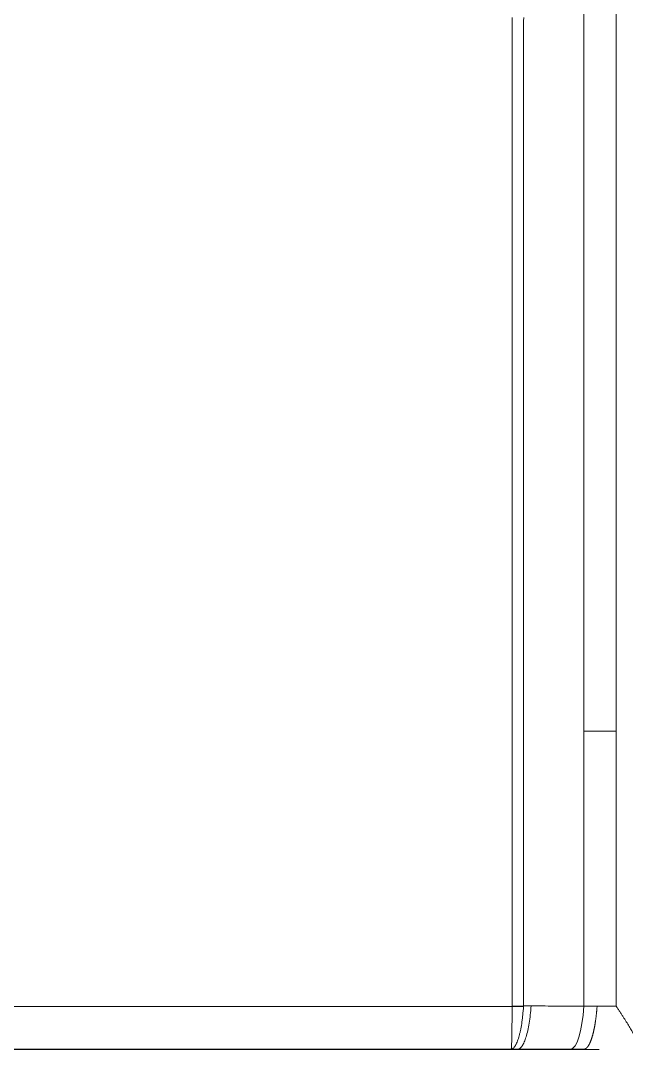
# Model space of a CAD drawing. Header units: inches. Extents: x 3778 to 56227, y -16914 to 35091.
# Drawn here: x 15793.69 to 15816.73, y 17287.92 to 17327.06 of the extents above; entities that cross this region are included whole.
import ezdxf

# ---------------------------------------------------------------- set-up
doc = ezdxf.new("R2010")
doc.units = ezdxf.units.IN
doc.header["$LTSCALE"] = 100
doc.header["$MEASUREMENT"] = 0
doc.layers.add('mark-B', color=2, linetype='Continuous', lineweight=20)
doc.layers.add('RC-LIGHT', color=7, linetype='Continuous')

# ---------------------------------------------------------------- blocks, each defined once
blk = doc.blocks.new('무풍1way 일반')
at = {"layer": 'mark-B'}
for centre, major_axis, ratio, start_param, end_param in [((-447.945, -498.18), (-2.008, 0), 0.297436, 1.570785, 1.789421), ((-447.945, -498.18), (-2.008, 0), 0.297436, 1.570785, 1.789421), ((-447.945, -498.182), (2.007, -0.075), 0.297253, 4.723543, 4.941763), ((-447.945, -498.182), (2.007, -0.075), 0.297253, 4.723543, 4.941763), ((-445.715, -498.1), (-0.008, -2.309), 0.227632, 0.014339, 1.276404), ((-445.715, -498.1), (-0.008, -2.309), 0.227632, 0.014339, 1.276404)]:
    blk.add_ellipse(centre, major_axis=major_axis, ratio=ratio, start_param=start_param, end_param=end_param, dxfattribs=at)
for points, knots in [([(-445.215, -488.316), (-445.215, -487.577), (-445.215, -486.837), (-445.215, -485.354), (-445.215, -484.612), (-445.215, -482.385), (-445.215, -480.897), (-445.215, -477.917), (-445.215, -475.677), (-445.215, -473.432), (-445.215, -471.934), (-445.215, -471.184), (-445.215, -468.933), (-445.215, -467.431), (-445.215, -465.174), (-445.215, -464.421), (-445.215, -462.914), (-445.215, -462.16), (-445.215, -460.652), (-445.215, -459.897), (-445.215, -458.387), (-445.215, -457.632), (-445.215, -455.367), (-445.215, -453.856), (-445.215, -450.834), (-445.215, -449.322), (-445.215, -446.297), (-445.215, -444.784), (-445.215, -440.244), (-445.215, -437.215), (-445.215, -431.154), (-445.215, -428.121), (-445.215, -423.569), (-445.215, -422.051), (-445.215, -419.774), (-445.215, -419.015), (-445.215, -417.496), (-445.215, -416.736), (-445.215, -415.977)], [0, 0, 0, 0, 0.03125, 0.03125, 0.0625, 0.0625, 0.125, 0.125, 0.1875, 0.21875, 0.21875, 0.25, 0.25, 0.3125, 0.3125, 0.34375, 0.34375, 0.375, 0.375, 0.40625, 0.40625, 0.4375, 0.4375, 0.5, 0.5, 0.5625, 0.5625, 0.625, 0.625, 0.75, 0.75, 0.875, 0.875, 0.9375, 0.9375, 0.96875, 0.96875, 1, 1, 1, 1]), ([(-445.215, -488.316), (-445.215, -487.577), (-445.215, -486.837), (-445.215, -485.354), (-445.215, -484.612), (-445.215, -482.385), (-445.215, -480.897), (-445.215, -477.917), (-445.215, -475.677), (-445.215, -473.432), (-445.215, -471.934), (-445.215, -471.184), (-445.215, -468.933), (-445.215, -467.431), (-445.215, -465.174), (-445.215, -464.421), (-445.215, -462.914), (-445.215, -462.16), (-445.215, -460.652), (-445.215, -459.897), (-445.215, -458.387), (-445.215, -457.632), (-445.215, -455.367), (-445.215, -453.856), (-445.215, -450.834), (-445.215, -449.322), (-445.215, -446.297), (-445.215, -444.784), (-445.215, -440.244), (-445.215, -437.215), (-445.215, -431.154), (-445.215, -428.121), (-445.215, -423.569), (-445.215, -422.051), (-445.215, -419.774), (-445.215, -419.015), (-445.215, -417.496), (-445.215, -416.736), (-445.215, -415.977)], [0, 0, 0, 0, 0.03125, 0.03125, 0.0625, 0.0625, 0.125, 0.125, 0.1875, 0.21875, 0.21875, 0.25, 0.25, 0.3125, 0.3125, 0.34375, 0.34375, 0.375, 0.375, 0.40625, 0.40625, 0.4375, 0.4375, 0.5, 0.5, 0.5625, 0.5625, 0.625, 0.625, 0.75, 0.75, 0.875, 0.875, 0.9375, 0.9375, 0.96875, 0.96875, 1, 1, 1, 1]), ([(-443.993, -488.316), (-443.993, -486.152), (-443.993, -483.982), (-443.993, -480.718), (-443.993, -479.629), (-443.993, -477.447), (-443.993, -476.354), (-443.993, -473.073), (-443.993, -470.881), (-443.993, -467.584), (-443.993, -466.484), (-443.993, -464.832), (-443.993, -464.281), (-443.993, -463.179), (-443.993, -462.627), (-443.993, -460.972), (-443.993, -459.868), (-443.993, -457.659), (-443.993, -456.554), (-443.993, -453.239), (-443.993, -451.028), (-443.993, -446.603), (-443.993, -444.39), (-443.993, -439.96), (-443.993, -437.744), (-443.993, -435.528)], [0, 0, 0, 0, 0.125, 0.125, 0.1875, 0.1875, 0.25, 0.25, 0.375, 0.375, 0.4375, 0.4375, 0.46875, 0.46875, 0.5, 0.5, 0.5625, 0.5625, 0.625, 0.625, 0.75, 0.75, 0.875, 0.875, 1, 1, 1, 1]), ([(-443.993, -488.316), (-443.993, -486.152), (-443.993, -483.982), (-443.993, -480.718), (-443.993, -479.629), (-443.993, -477.447), (-443.993, -476.354), (-443.993, -473.073), (-443.993, -470.881), (-443.993, -467.584), (-443.993, -466.484), (-443.993, -464.832), (-443.993, -464.281), (-443.993, -463.179), (-443.993, -462.627), (-443.993, -460.972), (-443.993, -459.868), (-443.993, -457.659), (-443.993, -456.554), (-443.993, -453.239), (-443.993, -451.028), (-443.993, -446.603), (-443.993, -444.39), (-443.993, -439.96), (-443.993, -437.744), (-443.993, -435.528)], [0, 0, 0, 0, 0.125, 0.125, 0.1875, 0.1875, 0.25, 0.25, 0.375, 0.375, 0.4375, 0.4375, 0.46875, 0.46875, 0.5, 0.5, 0.5625, 0.5625, 0.625, 0.625, 0.75, 0.75, 0.875, 0.875, 1, 1, 1, 1]), ([(-447.945, -498.777), (-447.945, -497.235), (-447.945, -495.69), (-447.946, -492.592), (-447.946, -489.487), (-447.946, -486.369), (-447.946, -484.026), (-447.946, -483.244), (-447.946, -481.679), (-447.946, -480.896), (-447.946, -478.543), (-447.946, -476.972), (-447.946, -474.611), (-447.946, -473.824), (-447.946, -472.247), (-447.946, -471.458), (-447.946, -469.089), (-447.946, -467.507), (-447.945, -465.131), (-447.945, -464.338), (-447.946, -463.148), (-447.946, -462.751), (-447.946, -461.957), (-447.945, -461.56), (-447.943, -461.163)], [0, 0, 0, 0, 0.125, 0.125, 0.25, 0.375, 0.375, 0.4375, 0.4375, 0.5, 0.5, 0.625, 0.625, 0.6875, 0.6875, 0.75, 0.75, 0.875, 0.875, 0.9375, 0.9375, 0.96875, 0.96875, 1, 1, 1, 1]), ([(-447.945, -498.777), (-447.945, -497.235), (-447.945, -495.69), (-447.946, -492.592), (-447.946, -489.487), (-447.946, -486.369), (-447.946, -484.026), (-447.946, -483.244), (-447.946, -481.679), (-447.946, -480.896), (-447.946, -478.543), (-447.946, -476.972), (-447.946, -474.611), (-447.946, -473.824), (-447.946, -472.247), (-447.946, -471.458), (-447.946, -469.089), (-447.946, -467.507), (-447.945, -465.131), (-447.945, -464.338), (-447.946, -463.148), (-447.946, -462.751), (-447.946, -461.957), (-447.945, -461.56), (-447.943, -461.163)], [0, 0, 0, 0, 0.125, 0.125, 0.25, 0.375, 0.375, 0.4375, 0.4375, 0.5, 0.5, 0.625, 0.625, 0.6875, 0.6875, 0.75, 0.75, 0.875, 0.875, 0.9375, 0.9375, 0.96875, 0.96875, 1, 1, 1, 1]), ([(-447.506, -461.156), (-447.508, -461.553), (-447.509, -461.95), (-447.509, -462.744), (-447.509, -463.141), (-447.509, -464.331), (-447.509, -465.123), (-447.509, -467.499), (-447.509, -469.081), (-447.51, -471.449), (-447.51, -472.238), (-447.51, -473.815), (-447.51, -476.177), (-447.51, -478.533), (-447.51, -480.885), (-447.51, -481.668), (-447.51, -483.233), (-447.51, -484.015), (-447.51, -486.358), (-447.51, -487.916), (-447.51, -491.027), (-447.51, -492.579), (-447.51, -495.676), (-447.51, -497.221), (-447.51, -498.763)], [0, 0, 0, 0, 0.03125, 0.03125, 0.0625, 0.0625, 0.125, 0.125, 0.25, 0.25, 0.3125, 0.3125, 0.375, 0.5, 0.5, 0.5625, 0.5625, 0.625, 0.625, 0.75, 0.75, 0.875, 0.875, 1, 1, 1, 1]), ([(-447.506, -461.156), (-447.508, -461.553), (-447.509, -461.95), (-447.509, -462.744), (-447.509, -463.141), (-447.509, -464.331), (-447.509, -465.123), (-447.509, -467.499), (-447.509, -469.081), (-447.51, -471.449), (-447.51, -472.238), (-447.51, -473.815), (-447.51, -476.177), (-447.51, -478.533), (-447.51, -480.885), (-447.51, -481.668), (-447.51, -483.233), (-447.51, -484.015), (-447.51, -486.358), (-447.51, -487.916), (-447.51, -491.027), (-447.51, -492.579), (-447.51, -495.676), (-447.51, -497.221), (-447.51, -498.763)], [0, 0, 0, 0, 0.03125, 0.03125, 0.0625, 0.0625, 0.125, 0.125, 0.25, 0.25, 0.3125, 0.3125, 0.375, 0.5, 0.5, 0.5625, 0.5625, 0.625, 0.625, 0.75, 0.75, 0.875, 0.875, 1, 1, 1, 1]), ([(-443.99, -498.776), (-443.991, -497.042), (-443.991, -495.303), (-443.993, -491.816), (-443.993, -490.069), (-443.993, -488.316)], [0, 0, 0, 0, 0.5, 0.5, 1, 1, 1, 1]), ([(-443.99, -498.776), (-443.991, -497.042), (-443.991, -495.303), (-443.993, -491.816), (-443.993, -490.069), (-443.993, -488.316)], [0, 0, 0, 0, 0.5, 0.5, 1, 1, 1, 1]), ([(-468.812, -498.779), (-467.273, -498.779), (-465.733, -498.779), (-458.777, -498.779), (-453.361, -498.779), (-447.945, -498.779)], [0, 0, 0, 0, 0.221355, 0.221355, 1, 1, 1, 1]), ([(-468.812, -498.779), (-467.273, -498.779), (-465.733, -498.779), (-458.777, -498.779), (-453.361, -498.779), (-447.945, -498.779)], [0, 0, 0, 0, 0.221355, 0.221355, 1, 1, 1, 1]), ([(-447.978, -500.402), (-447.978, -500.401), (-447.977, -500.4), (-447.977, -500.397), (-447.976, -500.395), (-447.975, -500.386), (-447.974, -500.379), (-447.971, -500.348), (-447.969, -500.319), (-447.967, -500.27), (-447.967, -500.26), (-447.966, -500.238), (-447.966, -500.226), (-447.964, -500.191), (-447.963, -500.165), (-447.961, -500.081), (-447.959, -500.017), (-447.957, -499.909), (-447.957, -499.87), (-447.955, -499.79), (-447.954, -499.749), (-447.953, -499.619), (-447.951, -499.527), (-447.95, -499.38), (-447.949, -499.329), (-447.949, -499.251), (-447.948, -499.224), (-447.948, -499.171), (-447.948, -499.144), (-447.947, -499.008), (-447.946, -498.896), (-447.945, -498.779)], [0, 0, 0, 0, 0.03125, 0.03125, 0.0625, 0.0625, 0.125, 0.125, 0.25, 0.25, 0.28125, 0.28125, 0.3125, 0.3125, 0.375, 0.375, 0.5, 0.5, 0.5625, 0.5625, 0.625, 0.625, 0.75, 0.75, 0.8125, 0.8125, 0.84375, 0.84375, 0.875, 0.875, 1, 1, 1, 1]), ([(-447.978, -500.402), (-447.978, -500.401), (-447.977, -500.4), (-447.977, -500.397), (-447.976, -500.395), (-447.975, -500.386), (-447.974, -500.379), (-447.971, -500.348), (-447.969, -500.319), (-447.967, -500.27), (-447.967, -500.26), (-447.966, -500.238), (-447.966, -500.226), (-447.964, -500.191), (-447.963, -500.165), (-447.961, -500.081), (-447.959, -500.017), (-447.957, -499.909), (-447.957, -499.87), (-447.955, -499.79), (-447.954, -499.749), (-447.953, -499.619), (-447.951, -499.527), (-447.95, -499.38), (-447.949, -499.329), (-447.949, -499.251), (-447.948, -499.224), (-447.948, -499.171), (-447.948, -499.144), (-447.947, -499.008), (-447.946, -498.896), (-447.945, -498.779)], [0, 0, 0, 0, 0.03125, 0.03125, 0.0625, 0.0625, 0.125, 0.125, 0.25, 0.25, 0.28125, 0.28125, 0.3125, 0.3125, 0.375, 0.375, 0.5, 0.5, 0.5625, 0.5625, 0.625, 0.625, 0.75, 0.75, 0.8125, 0.8125, 0.84375, 0.84375, 0.875, 0.875, 1, 1, 1, 1]), ([(-447.511, -498.78), (-447.519, -498.896), (-447.529, -499.009), (-447.544, -499.145), (-447.547, -499.172), (-447.553, -499.225), (-447.556, -499.252), (-447.566, -499.33), (-447.574, -499.38), (-447.596, -499.527), (-447.613, -499.62), (-447.64, -499.749), (-447.65, -499.791), (-447.669, -499.871), (-447.68, -499.909), (-447.711, -500.017), (-447.733, -500.081), (-447.767, -500.165), (-447.779, -500.191), (-447.797, -500.227), (-447.803, -500.238), (-447.815, -500.26), (-447.821, -500.27), (-447.851, -500.319), (-447.876, -500.348), (-447.914, -500.379), (-447.927, -500.387), (-447.946, -500.395), (-447.953, -500.397), (-447.965, -500.4), (-447.972, -500.401), (-447.978, -500.402)], [0, 0, 0, 0, 0.125, 0.125, 0.15625, 0.15625, 0.1875, 0.1875, 0.25, 0.25, 0.375, 0.375, 0.4375, 0.4375, 0.5, 0.5, 0.625, 0.625, 0.6875, 0.6875, 0.71875, 0.71875, 0.75, 0.75, 0.875, 0.875, 0.9375, 0.9375, 0.96875, 0.96875, 1, 1, 1, 1]), ([(-447.511, -498.78), (-447.519, -498.896), (-447.529, -499.009), (-447.544, -499.145), (-447.547, -499.172), (-447.553, -499.225), (-447.556, -499.252), (-447.566, -499.33), (-447.574, -499.38), (-447.596, -499.527), (-447.613, -499.62), (-447.64, -499.749), (-447.65, -499.791), (-447.669, -499.871), (-447.68, -499.909), (-447.711, -500.017), (-447.733, -500.081), (-447.767, -500.165), (-447.779, -500.191), (-447.797, -500.227), (-447.803, -500.238), (-447.815, -500.26), (-447.821, -500.27), (-447.851, -500.319), (-447.876, -500.348), (-447.914, -500.379), (-447.927, -500.387), (-447.946, -500.395), (-447.953, -500.397), (-447.965, -500.4), (-447.972, -500.401), (-447.978, -500.402)], [0, 0, 0, 0, 0.125, 0.125, 0.15625, 0.15625, 0.1875, 0.1875, 0.25, 0.25, 0.375, 0.375, 0.4375, 0.4375, 0.5, 0.5, 0.625, 0.625, 0.6875, 0.6875, 0.71875, 0.71875, 0.75, 0.75, 0.875, 0.875, 0.9375, 0.9375, 0.96875, 0.96875, 1, 1, 1, 1]), ([(-447.725, -500.403), (-447.697, -500.401), (-447.67, -500.39), (-447.615, -500.348), (-447.588, -500.318), (-447.535, -500.239), (-447.51, -500.191), (-447.461, -500.077), (-447.437, -500.012), (-447.392, -499.866), (-447.371, -499.785), (-447.332, -499.611), (-447.314, -499.516), (-447.282, -499.317), (-447.268, -499.212), (-447.243, -498.994), (-447.232, -498.88), (-447.224, -498.764)], [0, 0, 0, 0, 0.125, 0.125, 0.25, 0.25, 0.375, 0.375, 0.5, 0.5, 0.625, 0.625, 0.75, 0.75, 0.875, 0.875, 1, 1, 1, 1]), ([(-447.725, -500.403), (-447.697, -500.401), (-447.67, -500.39), (-447.615, -500.348), (-447.588, -500.318), (-447.535, -500.239), (-447.51, -500.191), (-447.461, -500.077), (-447.437, -500.012), (-447.392, -499.866), (-447.371, -499.785), (-447.332, -499.611), (-447.314, -499.516), (-447.282, -499.317), (-447.268, -499.212), (-447.243, -498.994), (-447.232, -498.88), (-447.224, -498.764)], [0, 0, 0, 0, 0.125, 0.125, 0.25, 0.25, 0.375, 0.375, 0.5, 0.5, 0.625, 0.625, 0.75, 0.75, 0.875, 0.875, 1, 1, 1, 1]), ([(-447.224, -498.764), (-446.937, -498.765), (-446.649, -498.766), (-446.347, -498.767), (-446.332, -498.767), (-445.95, -498.769), (-445.582, -498.77), (-445.215, -498.772)], [0, 0, 0, 0, 0.428884, 0.428884, 0.451176, 0.451176, 1, 1, 1, 1]), ([(-447.224, -498.764), (-446.937, -498.765), (-446.649, -498.766), (-446.347, -498.767), (-446.332, -498.767), (-445.95, -498.769), (-445.582, -498.77), (-445.215, -498.772)], [0, 0, 0, 0, 0.428884, 0.428884, 0.451176, 0.451176, 1, 1, 1, 1]), ([(-445.215, -500.411), (-445.213, -500.411), (-445.209, -500.41), (-445.203, -500.41), (-445.198, -500.409), (-445.192, -500.407), (-445.186, -500.406), (-445.181, -500.404), (-445.175, -500.402), (-445.169, -500.399), (-445.163, -500.397), (-445.157, -500.393), (-445.151, -500.39), (-445.145, -500.386), (-445.139, -500.382), (-445.133, -500.378), (-445.126, -500.373), (-445.12, -500.368), (-445.114, -500.362), (-445.107, -500.356), (-445.101, -500.35), (-445.095, -500.343), (-445.088, -500.336), (-445.082, -500.328), (-445.075, -500.32), (-445.069, -500.312), (-445.062, -500.303), (-445.056, -500.294), (-445.049, -500.284), (-445.042, -500.273), (-445.036, -500.263), (-445.029, -500.252), (-445.022, -500.24), (-445.016, -500.228), (-445.009, -500.215), (-445.002, -500.202), (-444.996, -500.188), (-444.989, -500.174), (-444.982, -500.159), (-444.975, -500.144), (-444.969, -500.128), (-444.962, -500.112), (-444.955, -500.095), (-444.949, -500.078), (-444.942, -500.06), (-444.935, -500.041), (-444.928, -500.022), (-444.922, -500.003), (-444.915, -499.982), (-444.909, -499.962), (-444.902, -499.94), (-444.895, -499.918), (-444.889, -499.896), (-444.882, -499.872), (-444.876, -499.849), (-444.87, -499.824), (-444.863, -499.799), (-444.857, -499.774), (-444.851, -499.748), (-444.845, -499.721), (-444.838, -499.693), (-444.832, -499.665), (-444.826, -499.637), (-444.821, -499.608), (-444.815, -499.578), (-444.809, -499.547), (-444.803, -499.516), (-444.798, -499.485), (-444.792, -499.452), (-444.787, -499.42), (-444.781, -499.386), (-444.776, -499.352), (-444.771, -499.317), (-444.766, -499.282), (-444.761, -499.246), (-444.757, -499.21), (-444.752, -499.173), (-444.748, -499.135), (-444.743, -499.097), (-444.739, -499.059), (-444.735, -499.02), (-444.731, -498.98), (-444.727, -498.94), (-444.723, -498.899), (-444.72, -498.858), (-444.717, -498.816), (-444.715, -498.788), (-444.714, -498.774)], [0, 0, 0, 0, 0.008326, 0.016735, 0.025225, 0.033796, 0.04245, 0.051186, 0.060003, 0.068903, 0.077884, 0.086947, 0.096092, 0.105319, 0.114628, 0.124018, 0.133491, 0.143045, 0.152681, 0.162399, 0.172199, 0.182081, 0.192045, 0.20209, 0.212218, 0.222427, 0.232718, 0.243091, 0.253546, 0.264083, 0.274701, 0.285402, 0.296184, 0.307048, 0.317994, 0.329022, 0.340132, 0.351324, 0.362597, 0.373953, 0.38539, 0.396909, 0.40851, 0.420193, 0.431958, 0.443804, 0.455733, 0.467743, 0.479835, 0.492009, 0.504265, 0.516603, 0.529022, 0.541524, 0.554107, 0.566773, 0.57952, 0.592349, 0.605259, 0.618252, 0.631327, 0.644483, 0.657721, 0.671042, 0.684444, 0.697927, 0.711493, 0.725141, 0.73887, 0.752682, 0.766575, 0.78055, 0.794607, 0.808746, 0.822966, 0.837269, 0.851653, 0.86612, 0.880668, 0.895298, 0.91001, 0.924803, 0.939679, 0.954636, 0.969676, 0.984797, 1, 1, 1, 1]), ([(-445.215, -500.411), (-445.213, -500.411), (-445.209, -500.41), (-445.203, -500.41), (-445.198, -500.409), (-445.192, -500.407), (-445.186, -500.406), (-445.181, -500.404), (-445.175, -500.402), (-445.169, -500.399), (-445.163, -500.397), (-445.157, -500.393), (-445.151, -500.39), (-445.145, -500.386), (-445.139, -500.382), (-445.133, -500.378), (-445.126, -500.373), (-445.12, -500.368), (-445.114, -500.362), (-445.107, -500.356), (-445.101, -500.35), (-445.095, -500.343), (-445.088, -500.336), (-445.082, -500.328), (-445.075, -500.32), (-445.069, -500.312), (-445.062, -500.303), (-445.056, -500.294), (-445.049, -500.284), (-445.042, -500.273), (-445.036, -500.263), (-445.029, -500.252), (-445.022, -500.24), (-445.016, -500.228), (-445.009, -500.215), (-445.002, -500.202), (-444.996, -500.188), (-444.989, -500.174), (-444.982, -500.159), (-444.975, -500.144), (-444.969, -500.128), (-444.962, -500.112), (-444.955, -500.095), (-444.949, -500.078), (-444.942, -500.06), (-444.935, -500.041), (-444.928, -500.022), (-444.922, -500.003), (-444.915, -499.982), (-444.909, -499.962), (-444.902, -499.94), (-444.895, -499.918), (-444.889, -499.896), (-444.882, -499.872), (-444.876, -499.849), (-444.87, -499.824), (-444.863, -499.799), (-444.857, -499.774), (-444.851, -499.748), (-444.845, -499.721), (-444.838, -499.693), (-444.832, -499.665), (-444.826, -499.637), (-444.821, -499.608), (-444.815, -499.578), (-444.809, -499.547), (-444.803, -499.516), (-444.798, -499.485), (-444.792, -499.452), (-444.787, -499.42), (-444.781, -499.386), (-444.776, -499.352), (-444.771, -499.317), (-444.766, -499.282), (-444.761, -499.246), (-444.757, -499.21), (-444.752, -499.173), (-444.748, -499.135), (-444.743, -499.097), (-444.739, -499.059), (-444.735, -499.02), (-444.731, -498.98), (-444.727, -498.94), (-444.723, -498.899), (-444.72, -498.858), (-444.717, -498.816), (-444.715, -498.788), (-444.714, -498.774)], [0, 0, 0, 0, 0.008326, 0.016735, 0.025225, 0.033796, 0.04245, 0.051186, 0.060003, 0.068903, 0.077884, 0.086947, 0.096092, 0.105319, 0.114628, 0.124018, 0.133491, 0.143045, 0.152681, 0.162399, 0.172199, 0.182081, 0.192045, 0.20209, 0.212218, 0.222427, 0.232718, 0.243091, 0.253546, 0.264083, 0.274701, 0.285402, 0.296184, 0.307048, 0.317994, 0.329022, 0.340132, 0.351324, 0.362597, 0.373953, 0.38539, 0.396909, 0.40851, 0.420193, 0.431958, 0.443804, 0.455733, 0.467743, 0.479835, 0.492009, 0.504265, 0.516603, 0.529022, 0.541524, 0.554107, 0.566773, 0.57952, 0.592349, 0.605259, 0.618252, 0.631327, 0.644483, 0.657721, 0.671042, 0.684444, 0.697927, 0.711493, 0.725141, 0.73887, 0.752682, 0.766575, 0.78055, 0.794607, 0.808746, 0.822966, 0.837269, 0.851653, 0.86612, 0.880668, 0.895298, 0.91001, 0.924803, 0.939679, 0.954636, 0.969676, 0.984797, 1, 1, 1, 1]), ([(-443.208, -500.15), (-443.215, -500.11), (-443.228, -500.067), (-443.262, -499.975), (-443.283, -499.927), (-443.321, -499.85), (-443.334, -499.824), (-443.362, -499.77), (-443.377, -499.743), (-443.423, -499.66), (-443.456, -499.603), (-443.526, -499.487), (-443.564, -499.427), (-443.641, -499.304), (-443.682, -499.241), (-443.745, -499.145), (-443.766, -499.112), (-443.81, -499.046), (-443.853, -498.98), (-443.91, -498.896), (-443.949, -498.836), (-443.967, -498.811), (-443.978, -498.793), (-443.984, -498.785), (-443.99, -498.776)], [0, 0, 0, 0, 0.125, 0.125, 0.25, 0.25, 0.3125, 0.3125, 0.375, 0.375, 0.5, 0.5, 0.625, 0.625, 0.75, 0.75, 0.8125, 0.8125, 0.875, 0.9375, 0.96875, 0.984375, 0.984375, 1, 1, 1, 1]), ([(-443.208, -500.15), (-443.215, -500.11), (-443.228, -500.067), (-443.262, -499.975), (-443.283, -499.927), (-443.321, -499.85), (-443.334, -499.824), (-443.362, -499.77), (-443.377, -499.743), (-443.423, -499.66), (-443.456, -499.603), (-443.526, -499.487), (-443.564, -499.427), (-443.641, -499.304), (-443.682, -499.241), (-443.745, -499.145), (-443.766, -499.112), (-443.81, -499.046), (-443.853, -498.98), (-443.91, -498.896), (-443.949, -498.836), (-443.967, -498.811), (-443.978, -498.793), (-443.984, -498.785), (-443.99, -498.776)], [0, 0, 0, 0, 0.125, 0.125, 0.25, 0.25, 0.3125, 0.3125, 0.375, 0.375, 0.5, 0.5, 0.625, 0.625, 0.75, 0.75, 0.8125, 0.8125, 0.875, 0.9375, 0.96875, 0.984375, 0.984375, 1, 1, 1, 1]), ([(-447.978, -500.402), (-451.426, -500.402), (-454.874, -500.402), (-461.818, -500.402), (-465.315, -500.402), (-468.812, -500.402)], [0, 0, 0, 0, 0.49645, 0.49645, 1, 1, 1, 1]), ([(-447.978, -500.402), (-451.426, -500.402), (-454.874, -500.402), (-461.818, -500.402), (-465.315, -500.402), (-468.812, -500.402)], [0, 0, 0, 0, 0.49645, 0.49645, 1, 1, 1, 1]), ([(-445.715, -500.409), (-446.05, -500.408), (-446.385, -500.407), (-446.753, -500.406), (-446.786, -500.406), (-447.12, -500.405), (-447.423, -500.404), (-447.725, -500.403)], [0, 0, 0, 0, 0.5, 0.5, 0.548831, 0.548831, 1, 1, 1, 1]), ([(-445.715, -500.409), (-446.05, -500.408), (-446.385, -500.407), (-446.753, -500.406), (-446.786, -500.406), (-447.12, -500.405), (-447.423, -500.404), (-447.725, -500.403)], [0, 0, 0, 0, 0.5, 0.5, 0.548831, 0.548831, 1, 1, 1, 1]), ([(-445.215, -500.418), (-445.633, -500.418), (-446.051, -500.418), (-446.888, -500.418), (-447.306, -500.418), (-447.725, -500.418)], [0, 0, 0, 0, 0.5, 0.5, 1, 1, 1, 1]), ([(-445.215, -500.418), (-445.633, -500.418), (-446.051, -500.418), (-446.888, -500.418), (-447.306, -500.418), (-447.725, -500.418)], [0, 0, 0, 0, 0.5, 0.5, 1, 1, 1, 1])]:
    blk.add_open_spline(points, degree=3, knots=knots, dxfattribs=at)
for points, degree in [([(-443.993, -488.316), (-444.4, -488.316), (-444.807, -488.316), (-445.215, -488.316)], 3), ([(-445.215, -488.316), (-445.215, -491.819), (-445.215, -495.304), (-445.215, -498.772)], 3), ([(-443.993, -488.316), (-444.4, -488.316), (-444.807, -488.316), (-445.215, -488.316)], 3), ([(-445.215, -488.316), (-445.215, -491.819), (-445.215, -495.304), (-445.215, -498.772)], 3), ([(-447.945, -498.779), (-447.945, -498.779), (-447.945, -498.778), (-447.945, -498.777)], 3), ([(-447.945, -498.779), (-447.945, -498.779), (-447.945, -498.778), (-447.945, -498.777)], 3), ([(-447.51, -498.763), (-447.51, -498.769), (-447.51, -498.774), (-447.511, -498.78)], 3), ([(-447.51, -498.763), (-447.51, -498.769), (-447.51, -498.774), (-447.511, -498.78)], 3), ([(-447.51, -498.763), (-447.414, -498.763), (-447.319, -498.764), (-447.224, -498.764)], 3), ([(-447.51, -498.763), (-447.414, -498.763), (-447.319, -498.764), (-447.224, -498.764)], 3), ([(-445.215, -498.772), (-445.048, -498.772), (-444.881, -498.773), (-444.714, -498.774)], 3), ([(-445.215, -498.772), (-445.048, -498.772), (-444.881, -498.773), (-444.714, -498.774)], 3), ([(-444.714, -498.774), (-444.472, -498.774), (-444.231, -498.775), (-443.99, -498.776)], 3), ([(-444.714, -498.774), (-444.472, -498.774), (-444.231, -498.775), (-443.99, -498.776)], 3), ([(-447.725, -500.418), (-454.754, -500.418), (-461.783, -500.418), (-468.812, -500.418)], 3), ([(-447.725, -500.418), (-454.754, -500.418), (-461.783, -500.418), (-468.812, -500.418)], 3), ([(-447.725, -500.403), (-447.809, -500.402), (-447.894, -500.402), (-447.978, -500.402)], 3), ([(-447.725, -500.403), (-447.809, -500.402), (-447.894, -500.402), (-447.978, -500.402)], 3), ([(-447.725, -500.403), (-447.725, -500.418)], 1), ([(-447.725, -500.403), (-447.725, -500.418)], 1), ([(-445.215, -500.411), (-445.381, -500.41), (-445.548, -500.41), (-445.715, -500.409)], 3), ([(-445.215, -500.411), (-445.381, -500.41), (-445.548, -500.41), (-445.715, -500.409)], 3), ([(-445.215, -500.411), (-445.215, -500.418)], 1), ([(-445.215, -500.411), (-445.215, -500.418)], 1), ([(-444.629, -500.418), (-444.824, -500.418), (-445.019, -500.418), (-445.215, -500.418)], 3), ([(-444.629, -500.418), (-444.824, -500.418), (-445.019, -500.418), (-445.215, -500.418)], 3)]:
    blk.add_open_spline(points, degree=degree, dxfattribs=at)

msp = doc.modelspace()

# ---------------------------------------------------------------- block references
at = {"layer": 'RC-LIGHT'}
msp.add_blockref('무풍1way 일반', (16260.328, 17788.342), dxfattribs=at)

doc.saveas('drawing.dxf')
